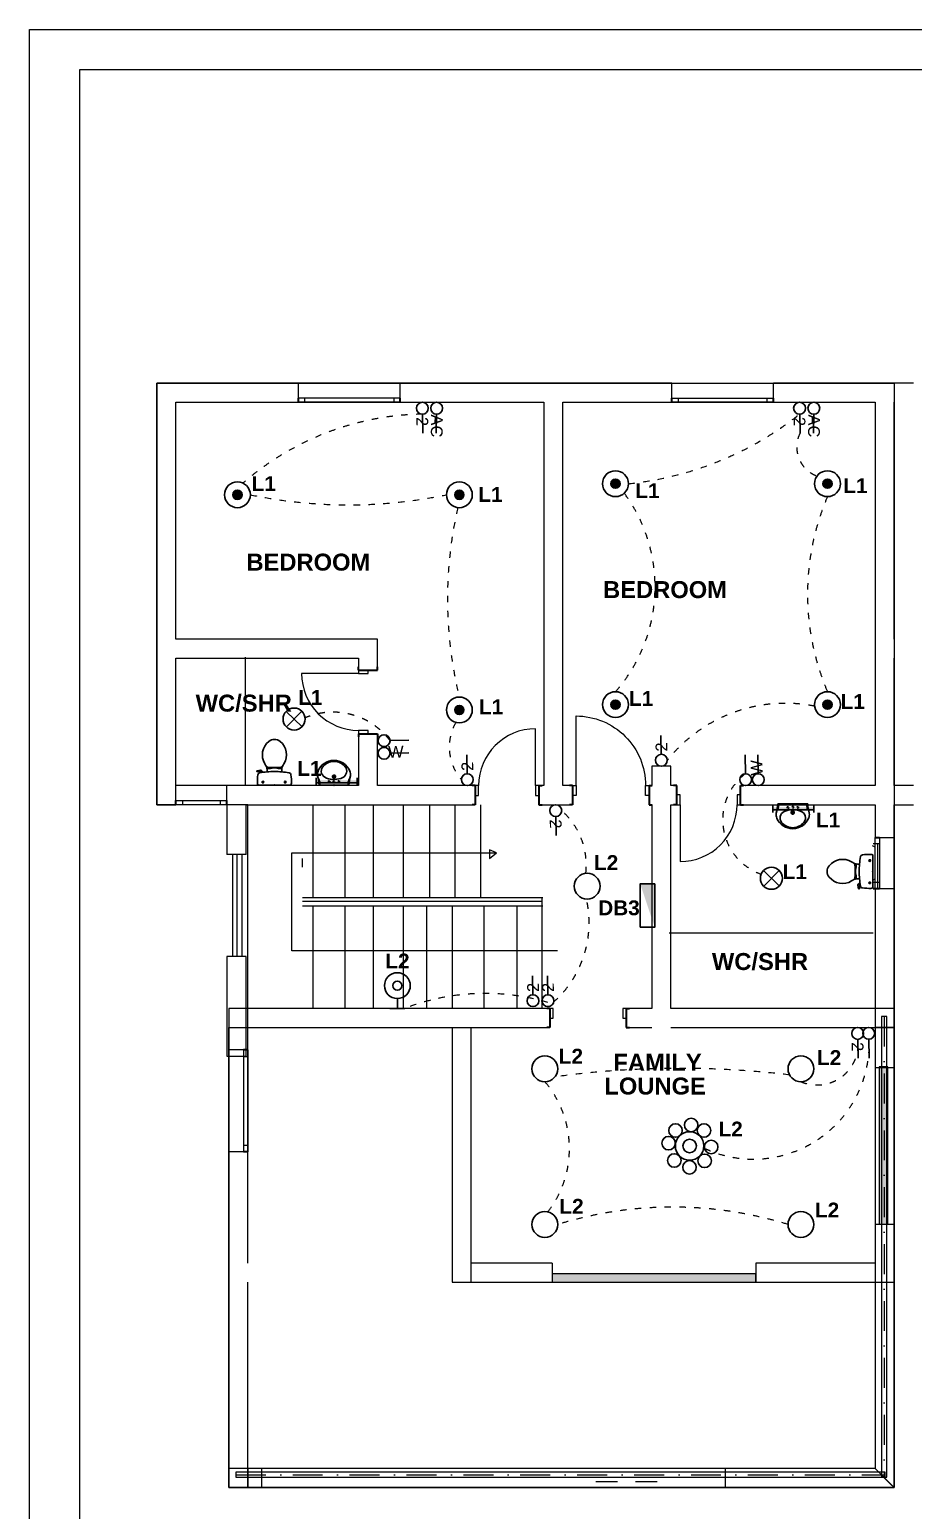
# Model space of a CAD drawing. Header units: inches. Extents: x 23 to 2032867, y 13 to 664695.
# Drawn here: x 204605 to 215016, y 297026 to 314472 of the extents above; entities that cross this region are included whole.
import ezdxf
from ezdxf.enums import TextEntityAlignment as Align

# ---------------------------------------------------------------- set-up
doc = ezdxf.new("R2010")
doc.units = ezdxf.units.IN
doc.header["$MEASUREMENT"] = 0
for name, pattern in [('DASHED1', [1, 0.3, -0.4, 0.3]), ('Dot & Dashed', [670.277762, 352.777767, -176.388884, 0, -141.111112]), ('Hidden Line', [391.222223, 282.222223, -109])]:
    doc.linetypes.add(name, pattern=pattern)
for name, color, linetype, lineweight, true_color in [('2D Drafting - General_Pen_No__62', 7, 'Continuous', 20, 0xaaaaaa), ('2D Drafting - General_Pen_No__82', 7, 'Continuous', 20, 0xaaaaaa), ('Annotation - Text_Pen_No__86', 7, 'Continuous', 20, 0x5555ff), ('ARCHICAD Doors_Pen_No__23', 7, 'Continuous', 20, 0xff6600), ('ARCHICAD Doors_Pen_No__3', 7, 'Continuous', 18, 0xff6600), ('ARCHICAD Windows_Pen_No__23', 7, 'Continuous', 20, 0xff6600), ('ARCHICAD Windows_Pen_No__3', 7, 'Continuous', 18, 0xff6600), ('Structural - Bearing_Pen_No__165', 7, 'Continuous', 13, 0x80d6ff), ('Structural - Bearing_Pen_No__87', 7, 'Continuous', 20, 0x6a6a6a), ('Structural - Bearing_Pen_No__89', 7, 'Continuous', 20, 0x71cebe)]:
    doc.layers.add(name, color=color, linetype=linetype, lineweight=lineweight, true_color=true_color)
for name, color, linetype, lineweight in [('ARCHICAD Doors_Pen_No__27', 7, 'Continuous', 35), ('ARCHICAD Windows_Pen_No__27', 7, 'Continuous', 35), ('Building', 8, 'Continuous', 18), ('Interior - Furniture _Pen_No__16', 124, 'Continuous', 20), ('Interior - Furniture _Pen_No__75', 6, 'Continuous', 20), ('Structural - Bearing_Pen_No__27', 7, 'Continuous', 35)]:
    doc.layers.add(name, color=color, linetype=linetype, lineweight=lineweight)
for name, color, linetype in [('E-inst', 3, 'Continuous'), ('E-inst.', 3, 'Continuous'), ('E-power', 1, 'Continuous'), ('LIAB', 8, 'Continuous'), ('PLOTYR', 15, 'Continuous')]:
    doc.layers.add(name, color=color, linetype=linetype)
doc.styles.add('GENERATED_STYLE_2', font='arialbd.ttf')
doc.styles.add('NEW', font='swisseb.ttf', dxfattribs={"width": 0.75})
doc.styles.add('ORIG2', font='ORIG2')

msp = doc.modelspace()

# ---------------------------------------------------------------- hatches: boundary and pattern name
at = {"layer": 'E-inst.', "lineweight": 30}
for points in [[(211451.683, 309122.341, -1), (211560.381, 309122.341, -1)], [(213949.27, 309122.341, -1), (214057.968, 309122.341, -1)], [(206998.262, 308991.94, -1), (207106.96, 308991.94, -1)], [(209612.801, 308991.94, -1), (209721.5, 308991.94, -1)], [(211451.683, 306519.466, -1), (211560.381, 306519.466, -1)], [(213949.27, 306519.466, -1), (214057.968, 306519.466, -1)], [(209612.801, 306456.531, -1), (209721.5, 306456.531, -1)]]:
    msp.add_hatch(color=256, dxfattribs=at).paths.add_polyline_path(points)
h = msp.add_hatch(color=256, dxfattribs=at)
h.dxf.hatch_style = 1
h.paths.add_polyline_path([(208463.001, 305626.591), (208463.001, 305596.255), (207978.714, 305596.255), (207978.714, 305611.423), (207978.714, 305626.591)])
h = msp.add_hatch(color=256, dxfattribs=at)
h.dxf.hatch_style = 1
h.paths.add_polyline_path([(213844.162, 305309.762), (213844.162, 305279.427), (213359.876, 305279.427), (213359.876, 305294.594), (213359.876, 305309.762)])
at = {"layer": 'E-power', "linetype": 'Continuous', "lineweight": 30}
h = msp.add_hatch(color=1, dxfattribs=at)
h.dxf.hatch_style = 1
h.paths.add_polyline_path([(211968.446, 303899.194), (211797.738, 304406.826), (211968.446, 304406.826)])
at = {"layer": 'Structural - Bearing_Pen_No__165', "linetype": 'Continuous', "lineweight": 25}
for points in [[(214613.028, 302253.724), (214613.028, 300397.502), (214713.028, 300397.502), (214713.028, 302253.724)], [(210759.923, 299713.222), (213159.923, 299713.222), (213159.923, 299813.222), (210759.923, 299813.222)]]:
    msp.add_hatch(color=8, dxfattribs=at).paths.add_polyline_path(points)

# ---------------------------------------------------------------- linework, layer by layer
at = {"color": 8, "linetype": 'Hidden Line'}
for p, q in [((214788.769, 302940.865), (214563.769, 302940.865)), ((214563.769, 302940.865), (214563.769, 302715.865)), ((214788.769, 302715.865), (214788.769, 302940.865)), ((214788.769, 302715.865), (214563.769, 302715.865)), ((214563.769, 302715.865), (214563.769, 297520.828)), ((214563.769, 302715.865), (214788.769, 302715.865)), ((214788.769, 297295.828), (214788.769, 302715.865)), ((206951.019, 297520.828), (206951.019, 297295.813)), ((207176.019, 297520.828), (206951.019, 297520.828)), ((214563.769, 297520.828), (207176.019, 297520.828)), ((207176.019, 297520.828), (207176.019, 297295.828)), ((207176.019, 297295.813), (207176.019, 297520.828)), ((207336.793, 297520.828), (207336.792, 297295.828)), ((212801.597, 297520.813), (207336.793, 297520.828)), ((212801.596, 297295.813), (212801.597, 297520.813)), ((214788.769, 297295.828), (214563.769, 297520.828)), ((214563.769, 297520.828), (214788.769, 297295.828)), ((206951.019, 297295.813), (207176.019, 297295.813)), ((207176.019, 297295.828), (214788.769, 297295.828)), ((207336.792, 297295.828), (212801.596, 297295.813))]:
    msp.add_line(p, q, dxfattribs=at)
at = {"layer": '2D Drafting - General_Pen_No__62', "color": 8, "linetype": 'Continuous', "lineweight": 25}
for p, q in [((210106.138, 304773.645), (210021.465, 304807.152)), ((210021.465, 304807.152), (210021.465, 304708.078)), ((207692.23, 303619.327), (207692.23, 304773.645)), ((207692.23, 304773.645), (210106.138, 304773.645)), ((210021.465, 304708.078), (210106.138, 304773.645)), ((210825.215, 303619.327), (207692.23, 303619.327))]:
    msp.add_line(p, q, dxfattribs=at)
at = {"layer": '2D Drafting - General_Pen_No__82', "color": 8, "linetype": 'Continuous', "lineweight": 25}
for p, q in [((207946.665, 304251.509), (207946.665, 305340.719)), ((207946.665, 304251.509), (207946.665, 305340.719)), ((208322.568, 304251.509), (208322.568, 305340.719)), ((208322.568, 304251.509), (208322.568, 305340.719)), ((208655.583, 304251.509), (208655.583, 305340.719)), ((208655.583, 304251.509), (208655.583, 305340.719)), ((209007.736, 304251.509), (209007.736, 305340.719)), ((209007.736, 304251.509), (209007.736, 305340.719)), ((209318.256, 304251.509), (209318.256, 305340.719)), ((209318.256, 304251.509), (209318.256, 305340.719)), ((209618.256, 304251.509), (209618.256, 305340.719)), ((209618.256, 304251.509), (209618.256, 305340.719)), ((209918.256, 304251.509), (209918.256, 305340.719)), ((209918.256, 304251.509), (209918.256, 305340.719)), ((206993.514, 304752.281), (206993.514, 303559.708)), ((206993.514, 304752.281), (206993.514, 303559.708)), ((207043.968, 304752.281), (207043.968, 303559.708)), ((207043.968, 304752.281), (207043.968, 303559.708)), ((207105.23, 304758.217), (207105.23, 303551.156)), ((207105.23, 304758.217), (207105.23, 303551.156)), ((207820.521, 304604.356), (207820.521, 304704.729)), ((207820.521, 304604.356), (207820.521, 304704.729)), ((210636.89, 304251.509), (210636.89, 302940.865)), ((210636.89, 304251.509), (210636.89, 302940.865)), ((207820.521, 304247.957), (210649.17, 304247.957)), ((207820.521, 304247.957), (210649.17, 304247.957)), ((207820.521, 304203.347), (210648.292, 304203.347)), ((207820.521, 304203.347), (210648.292, 304203.347)), ((207820.521, 304147.584), (210649.17, 304147.584)), ((207820.521, 304147.584), (210649.17, 304147.584)), ((207946.665, 302940.865), (207946.665, 304151.135)), ((207946.665, 302940.865), (207946.665, 304151.135)), ((208322.568, 302940.865), (208322.568, 304151.135)), ((208322.568, 302940.865), (208322.568, 304151.135)), ((208655.583, 302940.865), (208655.583, 304151.135)), ((208655.583, 302940.865), (208655.583, 304151.135)), ((209007.736, 302940.865), (209007.736, 304151.135)), ((209007.736, 302940.865), (209007.736, 304151.135)), ((209284.58, 302940.865), (209284.58, 304151.135)), ((209284.58, 302940.865), (209284.58, 304151.135)), ((209584.58, 302940.865), (209584.58, 304151.135)), ((209584.58, 302940.865), (209584.58, 304151.135)), ((209958.373, 302940.865), (209958.373, 304151.135)), ((209958.373, 302940.865), (209958.373, 304151.135)), ((210347.156, 302940.865), (210347.156, 304151.135)), ((210347.156, 302940.865), (210347.156, 304151.135))]:
    msp.add_line(p, q, dxfattribs=at)
at = {"layer": 'ARCHICAD Doors_Pen_No__23', "color": 8, "linetype": 'Continuous'}
for p, q in [((208478.754, 306926.408), (208478.754, 306886.408)), ((208593.754, 306926.408), (208478.754, 306926.408)), ((208478.754, 306886.408), (208593.754, 306886.408)), ((208593.754, 306886.408), (208593.754, 306926.408)), ((208593.754, 306216.408), (208478.754, 306216.408)), ((208478.754, 306216.408), (208478.754, 306176.408)), ((208478.754, 306176.408), (208593.754, 306176.408)), ((208593.754, 306176.408), (208593.754, 306216.408)), ((209894.297, 305565.509), (209854.297, 305565.509)), ((209854.297, 305565.509), (209854.297, 305450.509)), ((209894.297, 305450.509), (209894.297, 305565.509)), ((210604.297, 305565.509), (210564.297, 305565.509)), ((210564.297, 305565.509), (210564.297, 305450.509)), ((210604.297, 305450.509), (210604.297, 305565.509)), ((211001.579, 305565.509), (211041.579, 305565.509)), ((211001.579, 305450.509), (211001.579, 305565.509)), ((211041.579, 305565.509), (211041.579, 305450.509)), ((211861.579, 305450.509), (211861.579, 305565.509)), ((211861.579, 305565.509), (211901.579, 305565.509)), ((211901.579, 305565.509), (211901.579, 305450.509)), ((209854.297, 305450.509), (209894.297, 305450.509)), ((210564.297, 305450.509), (210604.297, 305450.509)), ((211041.579, 305450.509), (211001.579, 305450.509)), ((211901.579, 305450.509), (211861.579, 305450.509)), ((212268.337, 305455.509), (212228.337, 305455.509)), ((212228.337, 305455.509), (212228.337, 305340.509)), ((212228.337, 305340.509), (212268.337, 305340.509)), ((212268.337, 305340.509), (212268.337, 305455.509)), ((212978.337, 305455.509), (212938.337, 305455.509)), ((212938.337, 305455.509), (212938.337, 305340.509)), ((212938.337, 305340.509), (212978.337, 305340.509)), ((212978.337, 305340.509), (212978.337, 305455.509)), ((210773.343, 302940.865), (210733.343, 302940.865)), ((210733.343, 302940.865), (210733.343, 302825.865)), ((210773.343, 302825.865), (210773.343, 302940.865)), ((211633.343, 302940.865), (211593.343, 302940.865)), ((211593.343, 302940.865), (211593.343, 302825.865)), ((211633.343, 302825.865), (211633.343, 302940.865)), ((210733.343, 302825.865), (210773.343, 302825.865)), ((211593.343, 302825.865), (211633.343, 302825.865))]:
    msp.add_line(p, q, dxfattribs=at)
at = {"layer": 'ARCHICAD Doors_Pen_No__27', "color": 8, "linetype": 'Continuous'}
for p, q in [((208478.754, 306926.408), (208478.754, 306963.408)), ((208478.754, 306926.408), (208593.754, 306926.408)), ((208593.754, 306926.408), (208703.754, 306926.408)), ((208703.754, 306926.408), (208703.754, 306963.408)), ((208478.754, 306176.408), (208593.754, 306176.408)), ((208478.754, 306176.408), (208478.754, 306139.408)), ((208593.754, 306176.408), (208703.754, 306176.408)), ((208703.754, 306176.408), (208703.754, 306139.408)), ((209854.297, 305565.509), (209817.297, 305565.509)), ((209854.297, 305565.509), (209854.297, 305450.509)), ((210604.297, 305565.509), (210604.297, 305450.509)), ((210604.297, 305565.509), (210641.297, 305565.509)), ((211001.579, 305565.509), (210964.579, 305565.509)), ((211001.579, 305565.509), (211001.579, 305450.509)), ((211901.579, 305565.509), (211901.579, 305450.509)), ((211901.579, 305565.509), (211938.579, 305565.509)), ((212228.337, 305565.509), (212191.337, 305565.509)), ((212228.337, 305455.509), (212228.337, 305565.509)), ((212978.337, 305455.509), (212978.337, 305565.509)), ((212978.337, 305565.509), (213015.337, 305565.509)), ((209854.297, 305340.509), (209817.297, 305340.509)), ((209854.297, 305450.509), (209854.297, 305340.509)), ((210604.297, 305450.509), (210604.297, 305340.509)), ((210604.297, 305340.509), (210641.297, 305340.509)), ((211001.579, 305340.509), (210964.579, 305340.509)), ((211001.579, 305450.509), (211001.579, 305340.509)), ((211901.579, 305450.509), (211901.579, 305340.509)), ((211901.579, 305340.509), (211938.579, 305340.509)), ((212228.337, 305340.509), (212191.337, 305340.509)), ((212228.337, 305340.509), (212228.337, 305455.509)), ((212978.337, 305340.509), (212978.337, 305455.509)), ((212978.337, 305340.509), (213015.337, 305340.509)), ((210733.343, 302940.865), (210696.343, 302940.865)), ((210733.343, 302940.865), (210733.343, 302825.865)), ((211633.343, 302940.865), (211633.343, 302825.865)), ((211633.343, 302940.865), (211670.343, 302940.865)), ((210733.343, 302715.865), (210696.343, 302715.865)), ((210733.343, 302825.865), (210733.343, 302715.865)), ((211633.343, 302825.865), (211633.343, 302715.865)), ((211633.343, 302715.865), (211670.343, 302715.865))]:
    msp.add_line(p, q, dxfattribs=at)
at = {"layer": 'ARCHICAD Doors_Pen_No__3', "color": 8, "linetype": 'Continuous'}
for p, q in [((208478.754, 306886.408), (207808.754, 306886.408)), ((211041.579, 305565.509), (211041.579, 306385.509)), ((210564.297, 305565.509), (210564.297, 306235.509)), ((212268.337, 305340.509), (212268.337, 304670.509))]:
    msp.add_line(p, q, dxfattribs=at)
for centre, major_axis, start_param, end_param in [((208478.754, 306886.408), (473.762, 473.762), 2.35619449, 3.926990817), ((210564.297, 305565.509), (-473.762, 473.762), -0.785398163, 0.785398163), ((212268.337, 305340.509), (-473.762, 473.762), 2.35619449, 3.926990817)]:
    msp.add_ellipse(centre, major_axis=major_axis, ratio=1, start_param=start_param, end_param=end_param, dxfattribs=at)
at = {"layer": 'ARCHICAD Doors_Pen_No__3', "color": 8, "linetype": 'Continuous', "extrusion": (0, 0, -1)}
msp.add_ellipse((211041.579, 305565.509), major_axis=(-579.828, 579.828), ratio=1, start_param=0.785398163, end_param=2.35619449, dxfattribs=at)
at = {"layer": 'ARCHICAD Windows_Pen_No__23', "color": 8, "linetype": 'Continuous'}
for p, q in [((207845.737, 310131.267), (207770.737, 310131.267)), ((207770.737, 310081.267), (207845.737, 310081.267)), ((207845.737, 310081.267), (207845.737, 310131.267)), ((208970.737, 310131.267), (208895.737, 310131.267)), ((208895.737, 310131.267), (208895.737, 310081.267)), ((208895.737, 310081.267), (208970.737, 310081.267)), ((212168.415, 310131.267), (212243.415, 310131.267)), ((212243.415, 310081.267), (212168.415, 310081.267)), ((212243.415, 310131.267), (212243.415, 310081.267)), ((213293.415, 310081.267), (213293.415, 310131.267)), ((213293.415, 310131.267), (213368.415, 310131.267)), ((213368.415, 310081.267), (213293.415, 310081.267)), ((206328.769, 305390.509), (206403.769, 305390.509)), ((206403.769, 305340.509), (206328.769, 305340.509)), ((206403.769, 305390.509), (206403.769, 305340.509)), ((206853.769, 305340.509), (206853.769, 305390.509)), ((206853.769, 305390.509), (206928.769, 305390.509)), ((206928.769, 305340.509), (206853.769, 305340.509)), ((214565.787, 304878.741), (214565.787, 304953.741)), ((214615.787, 304953.741), (214615.787, 304878.741)), ((214593.537, 304878.741), (214543.537, 304878.741)), ((214615.787, 304878.741), (214565.787, 304878.741)), ((214543.537, 304353.741), (214543.537, 304428.741)), ((214543.537, 304428.741), (214593.537, 304428.741)), ((214565.787, 304353.741), (214565.787, 304428.741)), ((214565.787, 304428.741), (214615.787, 304428.741)), ((214593.537, 304428.741), (214593.537, 304353.741)), ((214615.787, 304428.741), (214615.787, 304353.741)), ((207126.019, 302450.539), (207126.019, 302375.539)), ((207126.019, 302375.539), (207176.019, 302375.539)), ((207176.019, 302375.539), (207176.019, 302450.539)), ((207176.019, 301325.539), (207126.019, 301325.539)), ((207126.019, 301325.539), (207126.019, 301250.539)), ((207176.019, 301250.539), (207176.019, 301325.539))]:
    msp.add_line(p, q, dxfattribs=at)
at = {"layer": 'ARCHICAD Windows_Pen_No__27', "color": 8, "linetype": 'Continuous'}
for p, q in [((207770.737, 310081.267), (207770.737, 310131.267)), ((208970.737, 310081.267), (208970.737, 310131.267)), ((212168.415, 310081.267), (212168.415, 310131.267)), ((213368.415, 310081.267), (213368.415, 310131.267)), ((206328.769, 305340.509), (206328.769, 305390.509)), ((206928.769, 305340.509), (206928.769, 305390.509)), ((214565.787, 304953.741), (214615.787, 304953.741)), ((214543.537, 304353.741), (214593.537, 304353.741)), ((214565.787, 304353.741), (214615.787, 304353.741)), ((207176.019, 302450.539), (207126.019, 302450.539)), ((207176.019, 301250.539), (207126.019, 301250.539))]:
    msp.add_line(p, q, dxfattribs=at)
at = {"layer": 'ARCHICAD Windows_Pen_No__3', "color": 8, "linetype": 'Continuous'}
for p, q in [((208970.737, 310306.267), (207770.737, 310306.267)), ((212168.415, 310306.267), (213368.415, 310306.267)), ((208970.737, 310081.267), (207770.737, 310081.267)), ((208895.737, 310131.267), (207845.737, 310131.267)), ((207845.737, 310081.267), (208895.737, 310081.267)), ((212168.415, 310081.267), (213368.415, 310081.267)), ((212243.415, 310131.267), (213293.415, 310131.267)), ((213293.415, 310081.267), (212243.415, 310081.267)), ((206928.769, 305565.509), (206328.769, 305565.509)), ((206928.769, 305340.509), (206328.769, 305340.509)), ((206403.769, 305390.509), (206853.769, 305390.509)), ((206853.769, 305340.509), (206403.769, 305340.509)), ((214565.787, 304353.741), (214565.787, 304953.741)), ((214790.787, 304353.741), (214790.787, 304953.741)), ((214565.787, 304428.741), (214565.787, 304878.741)), ((214593.537, 304878.741), (214593.537, 304428.741)), ((214615.787, 304878.741), (214615.787, 304428.741)), ((206951.019, 302450.539), (206951.019, 301250.539)), ((207126.019, 302375.539), (207126.019, 301325.539)), ((207176.019, 302450.539), (207176.019, 301250.539)), ((207176.019, 301325.539), (207176.019, 302375.539))]:
    msp.add_line(p, q, dxfattribs=at)
at = {"layer": 'Building', "linetype": 'Continuous', "lineweight": 30, "ltscale": 1000}
for p, q in [((207282.398, 305730.558), (207281.021, 305735.444)), ((207284.197, 305740.354), (207324.599, 305746.376)), ((207315.743, 305731.439), (207286.638, 305727.75)), ((207324.347, 305725.314), (207326.024, 305717.35)), ((207347.021, 305729.592), (207324.535, 305724.423)), ((207349.423, 305721.175), (207346.204, 305732.455)), ((207402.146, 305751.366), (207402.146, 305727.582)), ((207409.92, 305781.876), (207409.92, 305766.711)), ((207409.92, 305766.711), (207444.004, 305766.711)), ((207436.212, 305766.711), (207436.212, 305779.734)), ((207444.004, 305766.711), (207444.004, 305779.285)), ((207444.004, 305770.839), (207461.006, 305770.839)), ((207516.093, 305774.579), (207461.006, 305774.579)), ((207461.006, 305770.839), (207461.006, 305774.579)), ((207516.093, 305770.839), (207516.093, 305774.579)), ((207533.095, 305770.839), (207516.093, 305770.839)), ((207533.095, 305766.711), (207533.095, 305780.141)), ((207567.179, 305766.711), (207533.095, 305766.711)), ((207540.887, 305766.711), (207540.887, 305780.741)), ((207567.179, 305783.394), (207567.179, 305766.711)), ((207574.953, 305727.582), (207574.953, 305751.366)), ((207295.159, 305571.842), (207681.94, 305571.842)), ((208014.496, 305570.069), (208366.269, 305570.069)), ((208014.496, 305570.069, -1683.122), (208366.269, 305570.069, -1683.122)), ((208024.61, 305570.069), (208022.735, 305592.416)), ((208024.61, 305570.069, -1683.122), (208022.735, 305592.416, -1683.122)), ((208356.155, 305570.069), (208358.031, 305592.416)), ((208356.155, 305570.069, -1683.122), (208358.031, 305592.416, -1683.122)), ((213770.554, 305349.351), (213418.781, 305349.351)), ((213770.554, 305349.351, -1683.122), (213418.781, 305349.351, -1683.122)), ((213428.895, 305349.351), (213427.02, 305327.004)), ((213428.895, 305349.351, -1683.122), (213427.02, 305327.004, -1683.122)), ((213760.44, 305349.351), (213762.316, 305327.004)), ((213760.44, 305349.351, -1683.122), (213762.316, 305327.004, -1683.122)), ((214325.652, 304633.085), (214342.334, 304633.085)), ((214342.334, 304606.793), (214328.305, 304606.793)), ((214342.334, 304633.085), (214342.334, 304599.001)), ((214381.463, 304640.859), (214357.679, 304640.859)), ((214537.204, 304361.065), (214537.204, 304747.846)), ((214327.17, 304475.826), (214342.334, 304475.826)), ((214342.334, 304599.001), (214328.904, 304599.001)), ((214342.334, 304502.118), (214329.312, 304502.118)), ((214342.334, 304509.91), (214329.761, 304509.91)), ((214338.207, 304581.999), (214334.467, 304581.999)), ((214334.467, 304581.999), (214334.467, 304526.912)), ((214338.207, 304526.912), (214334.467, 304526.912)), ((214338.207, 304599.001), (214338.207, 304581.999)), ((214338.207, 304509.91), (214338.207, 304526.912)), ((214342.334, 304475.826), (214342.334, 304509.91)), ((214357.679, 304468.052), (214381.463, 304468.052)), ((214368.692, 304350.103), (214362.669, 304390.505)), ((214378.487, 304348.304), (214373.602, 304346.927)), ((214387.871, 304415.328), (214376.591, 304412.11)), ((214377.606, 304381.649), (214381.296, 304352.544)), ((214379.454, 304412.927), (214384.623, 304390.441)), ((214383.732, 304390.253), (214391.696, 304391.93))]:
    msp.add_line(p, q, dxfattribs=at)
at = {"layer": 'Building', "linetype": 'Continuous', "lineweight": 30, "ltscale": 50}
for p, q in [((208216.732, 305670.951), (208164.034, 305670.951)), ((208216.732, 305670.951, -1683.122), (208164.034, 305670.951, -1683.122)), ((208190.383, 305643.686), (208190.383, 305697.887)), ((208190.383, 305643.686, -1683.122), (208190.383, 305697.887, -1683.122)), ((207337.872, 305606.907), (207369.616, 305606.907)), ((207353.744, 305622.779), (207353.744, 305591.035)), ((207599.554, 305606.907), (207631.572, 305606.907)), ((207615.563, 305622.916), (207615.563, 305590.898)), ((213568.319, 305248.469), (213621.017, 305248.469)), ((213568.319, 305248.469, -1683.122), (213621.017, 305248.469, -1683.122)), ((213594.668, 305275.734), (213594.668, 305221.533)), ((213594.668, 305275.734, -1683.122), (213594.668, 305221.533, -1683.122)), ((214486.129, 304681.469), (214518.148, 304681.469)), ((214502.138, 304665.46), (214502.138, 304697.478)), ((214502.138, 304403.778), (214502.138, 304435.522)), ((214486.267, 304419.65), (214518.01, 304419.65))]:
    msp.add_line(p, q, dxfattribs=at)
at = {"layer": 'Building', "linetype": 'Continuous', "ltscale": 200}
for p, q in [((207494.883, 305565.509), (207482.216, 305578.176)), ((207482.216, 305578.176), (207482.216, 305565.509)), ((207482.216, 305565.509), (207494.883, 305578.176)), ((207494.883, 305578.176), (207494.883, 305565.509)), ((214530.87, 304560.789), (214543.537, 304560.789)), ((214543.537, 304560.789), (214530.87, 304548.122)), ((214543.537, 304548.122), (214530.87, 304560.789)), ((214530.87, 304548.122), (214543.537, 304548.122))]:
    msp.add_line(p, q, dxfattribs=at)
at = {"layer": 'Building', "linetype": 'DASHED1', "lineweight": 30, "ltscale": 50}
for p, q in [((208116.589, 305613.754), (208151.969, 305613.754)), ((208116.589, 305613.754, -1683.122), (208151.969, 305613.754, -1683.122)), ((208134.279, 305596.712), (208134.279, 305631.636)), ((208134.279, 305596.712, -1683.122), (208134.279, 305631.636, -1683.122)), ((208172.693, 305609.342), (208208.073, 305609.342)), ((208172.693, 305609.342, -1683.122), (208208.073, 305609.342, -1683.122)), ((208190.383, 305592.299), (208190.383, 305627.224)), ((208190.383, 305592.299, -1683.122), (208190.383, 305627.224, -1683.122)), ((208264.177, 305613.754), (208228.797, 305613.754)), ((208264.177, 305613.754, -1683.122), (208228.797, 305613.754, -1683.122)), ((208246.487, 305596.712), (208246.487, 305631.636)), ((208246.487, 305596.712, -1683.122), (208246.487, 305631.636, -1683.122)), ((213520.874, 305305.666), (213556.254, 305305.666)), ((213520.874, 305305.666, -1683.122), (213556.254, 305305.666, -1683.122)), ((213538.564, 305322.709), (213538.564, 305287.784)), ((213538.564, 305322.709, -1683.122), (213538.564, 305287.784, -1683.122)), ((213612.358, 305310.078), (213576.978, 305310.078)), ((213612.358, 305310.078, -1683.122), (213576.978, 305310.078, -1683.122)), ((213594.668, 305327.121), (213594.668, 305292.196)), ((213594.668, 305327.121, -1683.122), (213594.668, 305292.196, -1683.122)), ((213668.462, 305305.666), (213633.082, 305305.666)), ((213668.462, 305305.666, -1683.122), (213633.082, 305305.666, -1683.122)), ((213650.772, 305322.709), (213650.772, 305287.784)), ((213650.772, 305322.709, -1683.122), (213650.772, 305287.784, -1683.122))]:
    msp.add_line(p, q, dxfattribs=at)
at = {"layer": 'Building', "linetype": 'Continuous', "lineweight": 30, "ltscale": 200}
for p, q in [((208194.943, 305565.509), (208185.823, 305574.629)), ((208185.823, 305574.629), (208185.823, 305565.509)), ((208185.823, 305565.509), (208194.943, 305574.629)), ((208194.943, 305565.509, -1683.122), (208185.823, 305574.629, -1683.122)), ((208185.823, 305574.629, -1683.122), (208185.823, 305565.509, -1683.122)), ((208185.823, 305565.509, -1683.122), (208194.943, 305574.629, -1683.122)), ((208194.943, 305574.629), (208194.943, 305565.509)), ((208194.943, 305574.629, -1683.122), (208194.943, 305565.509, -1683.122)), ((213590.108, 305344.791), (213590.108, 305353.911)), ((213590.108, 305353.911), (213599.228, 305344.791)), ((213599.228, 305353.911), (213590.108, 305344.791)), ((213590.108, 305344.791, -1683.122), (213590.108, 305353.911, -1683.122)), ((213590.108, 305353.911, -1683.122), (213599.228, 305344.791, -1683.122)), ((213599.228, 305353.911, -1683.122), (213590.108, 305344.791, -1683.122)), ((213599.228, 305344.791), (213599.228, 305353.911)), ((213599.228, 305344.791, -1683.122), (213599.228, 305353.911, -1683.122))]:
    msp.add_line(p, q, dxfattribs=at)
at = {"layer": 'Building', "linetype": 'Continuous', "lineweight": 30, "ltscale": 1000}
for centre, radius in [((208190.383, 305670.951), 18.608), ((208190.383, 305670.951, -1683.122), 18.608), ((208190.383, 305670.951), 10.99), ((208190.383, 305670.951, -1683.122), 10.99), ((213594.668, 305248.469), 18.608), ((213594.668, 305248.469, -1683.122), 18.608), ((213594.668, 305248.469), 10.99), ((213594.668, 305248.469, -1683.122), 10.99)]:
    msp.add_circle(centre, radius, dxfattribs=at)
at = {"layer": 'Building', "linetype": 'Continuous', "lineweight": 30, "ltscale": 50}
for centre in [(207353.744, 305606.907), (207615.563, 305606.907), (214502.138, 304681.469), (214502.138, 304419.65)]:
    msp.add_circle(centre, 9.351, dxfattribs=at)
at = {"layer": 'Building', "linetype": 'DASHED1', "lineweight": 30, "ltscale": 50}
for centre in [(208134.279, 305613.754), (208134.279, 305613.754, -1683.122), (208190.383, 305609.342), (208190.383, 305609.342, -1683.122), (208246.487, 305613.754), (208246.487, 305613.754, -1683.122), (213538.564, 305305.666), (213538.564, 305305.666, -1683.122), (213594.668, 305310.078), (213594.668, 305310.078, -1683.122), (213650.772, 305305.666), (213650.772, 305305.666, -1683.122)]:
    msp.add_circle(centre, 9.504, dxfattribs=at)
at = {"layer": 'Building', "linetype": 'Continuous', "lineweight": 30, "ltscale": 1000}
for centre, radius, start, end in [((207551.249, 305927.217), 204.567, 129.1208282, 211.0923054), ((207488.549, 306004.311), 105.195, 50.8791806, 129.1208282), ((207425.85, 305927.217), 204.567, 328.9077103, 50.8791806), ((207676.346, 306002.657), 350.65, 211.0923054, 213.8429316), ((207300.754, 306002.657), 350.65, 326.1570702, 328.9077103), ((208190.388, 305658.823), 203.147, 22.4424723, 158.1531127), ((208190.388, 305658.823, -1683.122), 203.147, 22.4424723, 158.1531127), ((208190.383, 305681.941), 168.347, 38.53754, 141.4625075), ((208190.383, 305681.941, -1683.122), 168.347, 38.53754, 141.4625075), ((207284.771, 305736.501), 3.896, 98.4778948, 195.7397884), ((207286.148, 305731.615), 3.896, 195.7397884, 277.2238087), ((208184.018, 305593.371), 896.106, 173.6508475, 180), ((207319.366, 305689.581), 26.118, 100.7270761, 173.6508475), ((207488.549, 304796.515), 935.068, 95.3019114, 100.7270761), ((207316.722, 305723.709), 7.792, 11.8886154, 97.22379), ((207327.471, 305727.109), 19.481, 15.9271971, 98.4778948), ((207301.58, 305751.366), 100.566, 0.0000019, 33.8429404), ((207411.526, 305797.377), 15.584, 217.7817379, 264.3005444), ((207488.369, 304798.455), 933.119, 84.6980974, 95.3019114), ((207481.626, 306499.75), 721.447, 264.3005444, 276.9358206), ((207566.864, 305799.053), 15.584, 276.9358105, 322.5800182), ((207675.519, 305751.366), 100.566, 146.1570684, 180), ((207488.549, 304796.515), 935.068, 79.2903908, 84.6980974), ((207657.391, 305689.264), 26.494, 6.330877, 79.2903908), ((206793.081, 305593.371), 896.106, 0.0000019, 6.330877), ((208098.616, 305696.629), 103.901, 157.5093438, 189.5474663), ((208098.616, 305696.629, -1683.122), 103.901, 157.5093438, 189.5474663), ((207432.246, 305528.582), 583.726, 4.075602, 14.9730049), ((207432.246, 305528.582, -1683.122), 583.726, 4.075602, 14.9730049), ((208116.121, 305686.061), 124.156, 155.8931025, 156.0931451), ((208116.121, 305686.061, -1683.122), 124.156, 155.8931025, 156.0931451), ((208124.314, 305734.974), 83.628, 141.6817737, 253.2461383), ((208124.314, 305734.974, -1683.122), 83.628, 141.6817737, 253.2461383), ((208190.03, 305875.301), 238.006, 247.8276538, 295.5349405), ((208190.03, 305875.301, -1683.122), 238.006, 247.8276538, 295.5349405), ((208257.407, 305735.326), 82.661, 295.2174734, 38.537704), ((208257.407, 305735.326, -1683.122), 82.661, 295.2174734, 38.537704), ((208948.519, 305528.582), 583.726, 165.0270052, 175.9244355), ((208948.519, 305528.582, -1683.122), 583.726, 165.0270052, 175.9244355), ((208282.15, 305696.629), 103.901, 350.4525984, 22.4906661), ((208282.15, 305696.629, -1683.122), 103.901, 350.4525984, 22.4906661), ((207321.725, 305592.77), 33.819, 178.9808265, 218.2302081), ((207655.374, 305592.77), 33.819, 321.7697938, 1.0191617), ((207918.834, 305592.416), 103.901, 0.0000006, 30.0992783), ((207918.834, 305592.416, -1683.122), 103.901, 0.0000006, 30.0992783), ((208461.932, 305592.416), 103.901, 149.9007316, 180.0000094), ((208461.932, 305592.416, -1683.122), 103.901, 149.9007316, 180.0000094), ((212836.532, 305390.838), 583.726, 345.0270052, 355.9244355), ((212836.532, 305390.838, -1683.122), 583.726, 345.0270052, 355.9244355), ((213323.119, 305327.004), 103.901, 329.9007316, 0.0000094), ((213323.119, 305327.004, -1683.122), 103.901, 329.9007316, 0.0000094), ((213866.217, 305327.004), 103.901, 180.0000006, 210.0992783), ((213866.217, 305327.004, -1683.122), 103.901, 180.0000006, 210.0992783), ((214352.804, 305390.838), 583.726, 184.075602, 194.9730049), ((214352.804, 305390.838, -1683.122), 583.726, 184.075602, 194.9730049), ((213502.901, 305222.791), 103.901, 170.4525984, 202.4906661), ((213502.901, 305222.791, -1683.122), 103.901, 170.4525984, 202.4906661), ((213594.663, 305260.597), 203.147, 202.4424723, 338.1531127), ((213594.663, 305260.597, -1683.122), 203.147, 202.4424723, 338.1531127), ((213527.644, 305184.094), 82.661, 115.2174734, 218.537704), ((213527.644, 305184.094, -1683.122), 82.661, 115.2174734, 218.537704), ((213594.668, 305237.479), 168.347, 218.53754, 321.4625075), ((213594.668, 305237.479, -1683.122), 168.347, 218.53754, 321.4625075), ((213595.021, 305044.119), 238.006, 67.8276538, 115.5349405), ((213595.021, 305044.119, -1683.122), 238.006, 67.8276538, 115.5349405), ((213660.736, 305184.446), 83.628, 321.6817737, 73.2461383), ((213660.736, 305184.446, -1683.122), 83.628, 321.6817737, 73.2461383), ((213668.929, 305233.36), 124.156, 335.8931025, 336.0931451), ((213668.929, 305233.36, -1683.122), 124.156, 335.8931025, 336.0931451), ((213686.435, 305222.791), 103.901, 337.5093438, 9.5474663), ((213686.435, 305222.791, -1683.122), 103.901, 337.5093438, 9.5474663), ((214104.735, 304554.455), 105.195, 140.8791806, 219.1208282), ((214181.829, 304491.756), 204.567, 58.9077103, 140.8791806), ((214106.389, 304366.66), 350.65, 56.1570702, 58.9077103), ((214357.679, 304741.425), 100.566, 236.1570684, 270), ((214309.993, 304632.77), 15.584, 6.9358105, 52.5800181), ((213609.296, 304547.532), 721.447, 354.3005444, 6.9358206), ((215310.591, 304554.275), 933.119, 174.6980974, 185.3019114), ((215312.53, 304554.455), 935.068, 169.2903908, 174.6980974), ((214419.782, 304723.297), 26.494, 96.330877, 169.2903908), ((214515.674, 303858.987), 896.106, 90.0000019, 96.330877), ((214516.276, 304721.28), 33.819, 51.7697938, 91.0191617), ((214181.829, 304617.155), 204.567, 219.1208282, 301.0923054), ((214106.389, 304742.252), 350.65, 301.0923054, 303.8429316), ((214357.679, 304367.486), 100.566, 90.0000019, 123.8429404), ((214311.669, 304477.432), 15.584, 307.7817379, 354.3005444), ((215312.53, 304554.455), 935.068, 185.3019114, 190.7270761), ((214381.937, 304393.377), 19.481, 105.9271971, 188.4778948), ((214372.545, 304350.677), 3.896, 188.4778948, 285.7397884), ((214385.337, 304382.628), 7.792, 101.8886154, 187.22379), ((214377.43, 304352.054), 3.896, 285.7397884, 7.2238087), ((214419.465, 304385.272), 26.118, 190.7270761, 263.6508475), ((214515.674, 305249.924), 896.106, 263.6508475, 270), ((214516.276, 304387.631), 33.819, 268.9808265, 308.2302081)]:
    msp.add_arc(centre, radius, start, end, dxfattribs=at)
at = {"layer": 'E-inst', "color": 3, "lineweight": 30}
for p, q in [((209232.914, 309941.381), (209237.129, 309718.827)), ((209398.228, 309941.374), (209395.217, 309718.801)), ((213676.405, 309941.381), (213680.62, 309718.827)), ((213841.719, 309941.374), (213838.708, 309718.801)), ((207627.9, 306439.874), (207813.833, 306257.874)), ((207629.866, 306255.908), (207811.866, 306441.841)), ((208850.538, 306095.879), (209073.091, 306100.093)), ((212045.696, 305933.826), (212041.481, 306156.379)), ((208850.538, 305947.516), (209073.091, 305951.73)), ((209758.947, 305705.395), (209754.732, 305927.949)), ((213037.814, 305705.395), (213033.6, 305927.949)), ((213186.177, 305705.395), (213181.963, 305927.949)), ((210804.421, 305200.623), (210808.636, 304978.069)), ((213250.696, 304564.402), (213436.629, 304382.402)), ((213252.663, 304380.435), (213434.662, 304566.369)), ((210532.758, 303100.914), (210528.543, 303323.468)), ((210708.883, 303100.914), (210704.669, 303323.468)), ((214361.157, 302575.979), (214365.372, 302353.425)), ((214491.558, 302576.798), (214495.772, 302354.244))]:
    msp.add_line(p, q, dxfattribs=at)
for centre, radius in [((209231.432, 310011.316), 69.951), ((209399.332, 310011.316), 69.951), ((213674.922, 310011.316), 69.951), ((213842.823, 310011.316), 69.951), ((207720.866, 306348.874), 130.091), ((208780.602, 306094.396), 69.951), ((208780.602, 305946.033), 69.951), ((212047.179, 305863.89), 69.951), ((209760.43, 305635.46), 69.951), ((213039.297, 305635.46), 69.951), ((213187.66, 305635.46), 69.951), ((210802.938, 305270.558), 69.951), ((213343.662, 304473.402), 130.091), ((210534.241, 303030.979), 69.951), ((210710.366, 303030.979), 69.951), ((214359.675, 302645.914), 69.951), ((214490.075, 302646.733), 69.951)]:
    msp.add_circle(centre, radius, dxfattribs=at)
at = {"layer": 'E-inst.', "lineweight": 30}
for p, q in [((207978.714, 305611.423), (207978.714, 305657.337)), ((208463.001, 305611.423), (208463.001, 305657.337)), ((207978.714, 305626.591), (207978.714, 305596.255)), ((207978.714, 305611.423), (207978.714, 305565.509)), ((208463.001, 305596.255), (207978.714, 305596.255)), ((208463.001, 305626.591), (208463.001, 305596.255)), ((208463.001, 305611.423), (208463.001, 305565.509)), ((213359.876, 305294.594), (213359.876, 305340.509)), ((213359.876, 305309.762), (213359.876, 305279.427)), ((213844.162, 305294.594), (213844.162, 305340.509)), ((213844.162, 305309.762), (213844.162, 305279.427)), ((213359.876, 305294.594), (213359.876, 305248.68)), ((213844.162, 305279.427), (213359.876, 305279.427)), ((213844.162, 305294.594), (213844.162, 305248.68)), ((208936.656, 303056.545), (208936.656, 302940.865)), ((209025.338, 302940.865), (208847.974, 302940.865))]:
    msp.add_line(p, q, dxfattribs=at)
for centre, radius in [((207052.611, 308991.94), 152.207), ((209667.15, 308991.94), 152.207), ((211506.032, 309122.341), 152.207), ((211506.032, 309122.341), 54.349), ((214003.619, 309122.341), 152.207), ((214003.619, 309122.341), 54.349), ((207052.611, 308991.94), 54.349), ((209667.15, 308991.94), 54.349), ((209667.15, 306456.531), 152.207), ((211506.032, 306519.466), 152.207), ((211506.032, 306519.466), 54.349), ((214003.619, 306519.466), 152.207), ((214003.619, 306519.466), 54.349), ((209667.15, 306456.531), 54.349), ((211172.656, 304380.576), 152.207), ((208936.656, 303208.752), 152.207), ((208936.656, 303208.752), 54.349), ((210674.354, 302228.933), 152.207), ((213691.266, 302228.933), 152.207), ((212397.638, 301567.11), 79.534), ((212213.818, 301501.793), 79.534), ((212379.931, 301319.606), 168.48), ((212548.866, 301501.793), 79.534), ((212131.751, 301352.153), 79.534), ((212379.931, 301319.606), 79.534), ((212633.188, 301308.128), 79.534), ((212198.926, 301148.574), 79.534), ((212378.744, 301068.297, 3298.86), 79.534), ((212556.312, 301144.857), 79.534), ((210674.354, 300395.071), 152.207), ((213691.266, 300395.071), 152.207)]:
    msp.add_circle(centre, radius, dxfattribs=at)
at = {"layer": 'E-inst.', "color": 6, "linetype": 'DASHED1', "lineweight": 20, "ltscale": 250}
for centre, radius, start, end in [((209286.36, 306640.445), 3301.369, 90.9275943, 131.0650953), ((211264.295, 312984.703), 3882.4, 275.82378, 308.3827506), ((214006.583, 309555.06), 364.791, 153.3245539, 249.8682895), ((208359.881, 314547.386), 5674.253, 258.2546628, 281.7453372), ((210109.545, 307905.488), 1863.457, 318.5389619, 36.3852252), ((216695.354, 307820.904), 2926.801, 156.8800389, 203.1199611), ((214349.327, 307763.679), 4822.516, 167.0932336, 193.8563947), ((213507.927, 304757.038), 1777.482, 78.8201408, 141.4858358), ((208178.123, 305586.968), 843.286, 37.1199586, 112.8916304), ((210136.172, 306018.612), 587.748, 150.2730969, 220.6849507), ((213449.338, 305163.351), 680.561, 127.206082, 250.5592732), ((210304.124, 304627.507), 858.492, 353.6129714, 48.507884), ((209942.344, 303949.26), 1253.49, 311.525084, 12.8763541), ((209970.768, 300484.066), 2632.432, 73.7098973, 111.047814), ((213130.458, 302530.885), 1366.203, 245.1069823, 356.4442776), ((213880.986, 302524.079), 485.92, 247.0184488, 352.9811904), ((212262.95, 291391.691), 10842.132, 83.142368, 97.791427), ((209744.414, 301287.473), 1219.717, 322.3793188, 40.3217055), ((212182.81, 295989.249), 4609.845, 72.890007, 107.109993)]:
    msp.add_arc(centre, radius, start, end, dxfattribs=at)
at = {"layer": 'E-inst.', "lineweight": 30}
msp.add_arc((208936.656, 303208.752), 152.207, 0, 180, dxfattribs=at)
at = {"layer": 'E-power', "color": 1, "linetype": 'Continuous', "lineweight": 30}
msp.add_lwpolyline([(211796.855, 303896.461), (211796.855, 304406.826), (211968.446, 304406.826), (211968.446, 303896.461)], close=True, dxfattribs=at)
at = {"layer": 'Interior - Furniture _Pen_No__16', "color": 8, "linetype": 'Continuous', "lineweight": 25}
for p, q in [((214702.066, 302844.518), (214642.066, 302844.518)), ((214642.066, 302844.518), (214642.066, 297417.135)), ((214702.066, 297417.135), (214702.066, 302844.518)), ((207033.167, 297477.135), (207033.167, 297417.135)), ((214681.802, 297477.135), (207033.167, 297477.135)), ((214681.802, 297417.135), (214681.802, 297477.135)), ((207033.167, 297417.135), (214681.802, 297417.135)), ((214642.066, 297417.135), (214702.066, 297417.135))]:
    msp.add_line(p, q, dxfattribs=at)
at = {"layer": 'Interior - Furniture _Pen_No__16', "color": 8, "linetype": 'Dot & Dashed', "lineweight": 25}
for p, q in [((214672.066, 302844.518), (214672.066, 297417.135)), ((207033.167, 297447.135), (214681.802, 297447.135))]:
    msp.add_line(p, q, dxfattribs=at)
at = {"layer": 'Interior - Furniture _Pen_No__75', "color": 8, "linetype": 'Continuous', "lineweight": 25}
for p, q in [((214550.712, 304847.61), (214535.247, 304853.815)), ((214565.787, 304840.509), (214550.712, 304847.61)), ((214565.787, 304466.972), (214565.787, 304840.509)), ((214565.787, 304512.766), (214565.787, 304794.715)), ((214535.247, 304453.667), (214550.712, 304459.871)), ((214550.712, 304459.871), (214565.787, 304466.972))]:
    msp.add_line(p, q, dxfattribs=at)
at = {"layer": 'LIAB', "color": 7, "linetype": 'Continuous', "ltscale": 256.031999}
for p, q in [((205197.616, 314002.543), (242627.731, 314002.543)), ((205197.616, 287996.588), (205197.616, 314002.543))]:
    msp.add_line(p, q, dxfattribs=at)
at = {"layer": 'PLOTYR', "color": 1, "linetype": 'Continuous', "ltscale": 250}
for p, q in [((204604.583, 314471.965), (243097.153, 314471.965)), ((204604.583, 287527.166), (204604.583, 314471.965))]:
    msp.add_line(p, q, dxfattribs=at)
at = {"layer": 'Structural - Bearing_Pen_No__27', "color": 8, "linetype": 'Continuous', "lineweight": 25}
for p, q in [((206103.769, 310306.267), (206103.769, 305340.509)), ((206328.769, 310306.267), (206103.769, 310306.267)), ((207770.737, 310306.267), (206328.769, 310306.267)), ((207770.737, 310131.267), (207770.737, 310306.267)), ((208970.737, 310131.267), (208970.737, 310306.267)), ((212168.415, 310306.267), (208970.737, 310306.267)), ((212168.415, 310131.267), (212168.415, 310306.267)), ((213368.415, 310131.267), (213368.415, 310306.267)), ((214565.787, 310306.267), (213368.415, 310306.267)), ((214790.787, 310306.267), (214565.787, 310306.267)), ((215015.787, 310306.267), (214790.787, 310306.267)), ((206328.769, 307290.767), (206328.769, 310081.267)), ((206328.769, 310081.267), (207770.737, 310081.267)), ((207770.737, 310081.267), (207770.737, 310131.267)), ((208970.737, 310081.267), (208970.737, 310131.267)), ((208970.737, 310081.267), (210663.037, 310081.267)), ((210663.037, 310081.267), (210663.037, 305565.509)), ((210888.037, 305565.509), (210888.037, 310081.267)), ((210888.037, 310081.267), (212168.415, 310081.267)), ((212168.415, 310081.267), (212168.415, 310131.267)), ((213368.415, 310081.267), (213368.415, 310131.267)), ((213368.415, 310081.267), (214565.787, 310081.267)), ((214565.787, 310081.267), (214565.787, 305565.509)), ((214790.787, 307290.767), (214790.787, 310081.267)), ((214790.787, 310081.267), (214790.787, 305565.509)), ((208703.754, 307290.767), (206328.769, 307290.767)), ((208703.754, 306926.408), (208703.754, 307290.767)), ((206328.769, 307065.767), (208478.754, 307065.767)), ((206328.769, 305565.509), (206328.769, 307065.767)), ((207145.416, 307080.301), (207145.416, 305565.509)), ((208478.754, 307065.767), (208478.754, 306926.408)), ((214790.787, 305565.509), (214790.787, 307065.767)), ((208478.754, 306926.408), (208478.754, 306963.408)), ((208478.754, 306926.408), (208593.754, 306926.408)), ((208593.754, 306926.408), (208703.754, 306926.408)), ((208703.754, 306926.408), (208703.754, 306963.408)), ((208478.754, 306176.408), (208478.754, 306139.408)), ((208478.754, 306176.408), (208593.754, 306176.408)), ((208478.754, 306176.408), (208478.754, 305565.509)), ((208593.754, 306176.408), (208703.754, 306176.408)), ((208703.754, 306176.408), (208703.754, 306139.408)), ((208703.754, 305565.509), (208703.754, 306176.408)), ((212159.679, 305793.94), (211934.679, 305793.94)), ((211934.679, 305793.94), (211934.679, 305565.509)), ((212159.679, 305565.509), (212159.679, 305793.94)), ((206328.769, 305390.509), (206328.769, 305565.509)), ((206928.769, 305390.509), (206928.769, 305565.509)), ((208478.754, 305565.509), (206928.769, 305565.509)), ((209854.297, 305565.509), (208703.754, 305565.509)), ((209854.297, 305565.509), (209817.297, 305565.509)), ((209854.297, 305565.509), (209854.297, 305450.509)), ((210604.297, 305565.509), (210641.297, 305565.509)), ((210604.297, 305565.509), (210604.297, 305450.509)), ((210663.037, 305565.509), (210604.297, 305565.509)), ((211001.579, 305565.509), (210888.037, 305565.509)), ((211001.579, 305565.509), (210964.579, 305565.509)), ((211001.579, 305565.509), (211001.579, 305450.509)), ((211901.579, 305565.509), (211938.579, 305565.509)), ((211901.579, 305565.509), (211901.579, 305450.509)), ((211934.679, 305565.509), (211901.58, 305565.509)), ((212228.337, 305565.509), (212159.679, 305565.509)), ((212228.337, 305565.509), (212191.337, 305565.509)), ((212228.337, 305455.509), (212228.337, 305565.509)), ((212978.337, 305565.509), (213015.337, 305565.509)), ((212978.337, 305455.509), (212978.337, 305565.509)), ((214565.787, 305565.509), (212978.337, 305565.509)), ((215015.787, 305565.509), (214790.787, 305565.509)), ((206103.769, 305340.509), (206328.769, 305340.509)), ((206328.769, 305340.509), (206328.769, 305390.509)), ((206928.769, 305340.509), (206928.769, 305390.509)), ((206928.769, 305340.509), (206928.769, 304752.645)), ((207153.769, 305340.509), (209854.297, 305340.509)), ((207153.769, 304752.645), (207153.769, 305340.509)), ((209854.297, 305340.509), (209817.297, 305340.509)), ((209854.297, 305450.509), (209854.297, 305340.509)), ((210604.297, 305450.509), (210604.297, 305340.509)), ((210604.297, 305340.509), (210641.297, 305340.509)), ((210604.297, 305340.509), (211001.58, 305340.509)), ((211001.579, 305340.509), (210964.579, 305340.509)), ((211001.579, 305450.509), (211001.579, 305340.509)), ((211901.579, 305450.509), (211901.579, 305340.509)), ((211901.579, 305340.509), (211938.579, 305340.509)), ((211901.579, 305340.509), (211934.679, 305340.509)), ((211934.679, 305340.509), (211934.679, 302940.865)), ((212159.679, 305340.509), (212228.337, 305340.509)), ((212159.679, 302940.865), (212159.679, 305340.509)), ((212228.337, 305340.509), (212191.337, 305340.509)), ((212228.337, 305340.509), (212228.337, 305455.509)), ((212978.337, 305340.509), (212978.337, 305455.509)), ((212978.337, 305340.509), (213015.337, 305340.509)), ((212978.337, 305340.509), (214565.787, 305340.509)), ((212978.337, 305340.509), (214565.787, 305340.509)), ((214565.787, 305340.509), (214565.787, 304953.741)), ((214790.787, 304953.741), (214790.787, 305340.509)), ((214790.787, 305340.509), (215015.787, 305340.509)), ((214565.787, 304953.741), (214615.787, 304953.741)), ((214615.787, 304953.741), (214790.787, 304953.741)), ((207153.769, 304752.645), (206928.769, 304752.645)), ((214543.537, 304353.741), (214593.537, 304353.741)), ((214565.787, 304353.741), (214615.787, 304353.741)), ((214565.787, 304353.741), (214565.787, 302715.865)), ((214615.787, 304353.741), (214790.787, 304353.741)), ((214790.787, 302715.865), (214790.787, 304353.741)), ((212137.429, 303830.936), (214543.537, 303830.936)), ((207153.769, 303552.645), (206928.769, 303552.645)), ((206928.769, 303552.645), (206928.769, 302379.527)), ((207153.769, 302379.527), (207153.769, 303552.645)), ((206951.019, 302940.865), (206951.019, 302715.865)), ((210733.343, 302940.865), (206951.019, 302940.865)), ((210733.343, 302940.865), (210696.343, 302940.865)), ((210733.343, 302940.865), (210733.343, 302825.865)), ((211633.343, 302940.865), (211670.343, 302940.865)), ((211633.343, 302940.865), (211633.343, 302825.865)), ((211934.679, 302940.865), (211633.343, 302940.865)), ((214788.769, 302940.865), (212159.679, 302940.865)), ((214788.769, 302715.865), (214788.769, 302940.865)), ((206951.019, 302715.865), (206951.019, 302450.539)), ((207176.019, 302715.865), (210733.343, 302715.865)), ((207176.019, 302450.539), (207176.019, 302715.865)), ((209582.127, 302715.865), (209582.127, 299713.222)), ((209807.127, 299713.222), (209807.127, 302715.865)), ((210733.343, 302715.865), (210696.343, 302715.865)), ((210733.343, 302825.865), (210733.343, 302715.865)), ((211633.343, 302825.865), (211633.343, 302715.865)), ((211633.343, 302715.865), (211670.343, 302715.865)), ((211633.343, 302715.865), (211934.679, 302715.865)), ((212159.679, 302715.865), (214563.769, 302715.865)), ((214565.787, 302715.865), (214790.787, 302715.865)), ((214565.787, 302715.865), (214565.787, 302244.313)), ((214790.787, 302244.313), (214790.787, 302715.865)), ((206928.769, 302379.527), (207153.769, 302379.527)), ((207126.019, 302450.539), (206951.019, 302450.539)), ((207176.019, 302450.539), (207126.019, 302450.539)), ((214565.787, 302244.313), (214790.787, 302244.313)), ((214713.028, 302253.724), (214613.028, 302253.724)), ((214613.028, 302253.724), (214613.028, 300397.502)), ((214713.028, 300397.502), (214713.028, 302253.724)), ((207126.019, 301250.539), (206951.019, 301250.539)), ((206951.019, 301250.539), (206951.019, 299713.222)), ((207176.019, 301250.539), (207126.019, 301250.539)), ((207176.019, 299938.222), (207176.019, 301250.539)), ((214565.787, 300397.043), (214790.787, 300397.043)), ((214565.787, 300397.043), (214565.787, 299938.222)), ((214613.028, 300397.502), (214713.028, 300397.502)), ((214790.787, 299713.222), (214790.787, 300397.043)), ((210759.923, 299938.222), (209807.127, 299938.222)), ((210759.923, 299938.222), (210759.923, 299713.222)), ((213159.923, 299938.222), (213159.923, 299713.222)), ((214565.787, 299938.222), (213159.923, 299938.222)), ((210759.923, 299813.222), (210759.923, 299713.222)), ((213159.923, 299813.222), (210759.923, 299813.222)), ((213159.923, 299713.222), (213159.923, 299813.222)), ((206951.019, 299713.222), (206951.019, 297295.813)), ((207176.019, 297520.828), (207176.019, 299713.222)), ((209582.127, 299713.222), (210759.923, 299713.222)), ((210759.923, 299713.222), (213159.923, 299713.222)), ((213159.923, 299713.222), (214790.787, 299713.222)), ((206951.019, 297295.813), (207176.019, 297295.813)), ((211273.843, 297366.587), (211529.221, 297366.587)), ((211742.844, 297366.579), (211998.222, 297366.579))]:
    msp.add_line(p, q, dxfattribs=at)
at = {"layer": 'Structural - Bearing_Pen_No__87', "color": 8, "linetype": 'Continuous', "lineweight": 25}
for p, q in [((214563.769, 302940.865), (214563.769, 302715.865)), ((214788.769, 302715.865), (214788.769, 302940.865)), ((214563.769, 302715.865), (214563.769, 297520.828)), ((214788.769, 297295.828), (214788.769, 302715.865)), ((207176.019, 297520.828), (206951.019, 297520.828)), ((214563.769, 297520.828), (207176.019, 297520.828)), ((207336.793, 297520.828), (207336.792, 297295.828)), ((212801.597, 297520.813), (207336.793, 297520.828)), ((212801.596, 297295.813), (212801.597, 297520.813)), ((206951.019, 297295.813), (207176.019, 297295.813)), ((207176.019, 297295.828), (214788.769, 297295.828)), ((207336.792, 297295.828), (212801.596, 297295.813))]:
    msp.add_line(p, q, dxfattribs=at)
at = {"layer": 'Structural - Bearing_Pen_No__89', "color": 8, "linetype": 'Continuous', "lineweight": 25}
for p, q in [((206103.769, 310306.267), (214790.787, 310306.267)), ((206103.769, 305340.719), (206103.769, 310306.267)), ((214790.787, 310306.267), (214788.769, 297295.828)), ((207176.019, 305340.509), (206103.769, 305340.719)), ((207176.019, 302715.865), (207176.019, 305340.509)), ((206951.019, 297295.813), (206951.019, 302715.865)), ((206951.019, 302715.865), (207176.019, 302715.865)), ((214788.769, 297295.828), (206951.019, 297295.813))]:
    msp.add_line(p, q, dxfattribs=at)

# ---------------------------------------------------------------- texts
at = {"layer": 'Annotation - Text_Pen_No__86', "color": 8, "linetype": 'Hidden Line', "lineweight": 25, "style": 'GENERATED_STYLE_2'}
for s, p in [('BEDROOM', (207158.871, 308098.334)), ('BEDROOM', (211360.778, 307774.435)), ('WC/SHR', (206560.885, 306436.935)), ('WC/SHR', (212642.439, 303392.816)), ('FAMILY', (211481.943, 302205.419)), ('LOUNGE', (211375.429, 301926.021))]:
    msp.add_text(s, height=200, dxfattribs=at).set_placement(p)
at = {"layer": 'E-inst', "color": 7, "lineweight": 30, "style": 'NEW'}
for s, p in [('L1', (207363.312, 309123.439, -1168.161)), ('L1', (214332.427, 309099.247, -1168.161)), ('L1', (210034.146, 308995.846, -1168.161)), ('L1', (211883.134, 309039.314, -1168.161)), ('L1', (207910.733, 306604.019, -1168.161)), ('L1', (210041.123, 306493.479, -1168.161)), ('L1', (211809.4, 306592.265, -1168.161)), ('L1', (214300.75, 306555.453, -1168.161)), ('L1', (207900.239, 305767.434, -1168.161)), ('L1', (214011.508, 305159.523, -1168.161)), ('L2', (211396.679, 304659.839, -1168.161)), ('L1', (213618.524, 304551.866, -1168.161)), ('L2', (208938.537, 303500.682, -1168.161)), ('L2', (210980.998, 302378.708, -1168.161)), ('L2', (214023.859, 302362.263, -1168.161)), ('L2', (212862.647, 301520.331, -1168.161)), ('L2', (210988.725, 300610.394, -1168.161)), ('L2', (213999.209, 300565.847, -1168.161))]:
    msp.add_text(s, height=175, rotation=360, dxfattribs=at).set_placement(p, align=Align.MIDDLE)
at = {"layer": 'E-inst', "color": 7, "lineweight": 30, "char_height": 138.74777, "width": 5827.10721, "style": 'ORIG2'}
for s, insert, attachment_point, rotation in [('{\\fArial|b0|i0|c0|p34;2}', (209301.352, 309802.282, 13888.51), 3, 271.2145695), ('{\\fArial|b0|i0|c0|p34;AC}', (209473.445, 309936.204, 13888.51), 1, 269.0952282), ('{\\fArial|b0|i0|c0|p34;2}', (213744.843, 309802.282, 13888.51), 3, 271.2145695), ('{\\fArial|b0|i0|c0|p34;AC}', (213916.936, 309936.204, 13888.51), 1, 269.0952282), ('{\\fArial|b0|i0|c0|p34;W}', (209009.515, 306035.375, 13888.51), 3, 1.2145695), ('{\\fArial|b0|i0|c0|p34;2}', (211977.258, 306072.925, 13888.51), 3, 91.2145695), ('{\\fArial|b0|i0|c0|p34;2}', (209690.509, 305844.494, 13888.51), 3, 91.2145695), ('{\\fArial|b0|i0|c0|p34;W}', (213098.318, 305864.372, 13888.51), 3, 91.2145695), ('{\\fArial|b0|i0|c0|p34;2}', (210872.859, 305061.524, 13888.51), 3, 271.2145695), ('{\\fArial|b0|i0|c0|p34;2}', (210464.32, 303240.013, 13888.51), 3, 91.2145695), ('{\\fArial|b0|i0|c0|p34;2}', (210640.445, 303240.013, 13888.51), 3, 91.2145695), ('{\\fArial|b0|i0|c0|p34;2}', (214429.595, 302436.88, 13888.51), 3, 271.2145695)]:
    msp.add_mtext(s, dxfattribs=dict(at, insert=insert, attachment_point=attachment_point, rotation=rotation))
at = {"layer": 'E-power', "color": 7, "linetype": 'Continuous', "lineweight": 30, "style": 'NEW'}
msp.add_text('DB3', height=175, dxfattribs=at).set_placement((211547.475, 304125.288, -7439.926), align=Align.MIDDLE)

doc.saveas('drawing.dxf')
